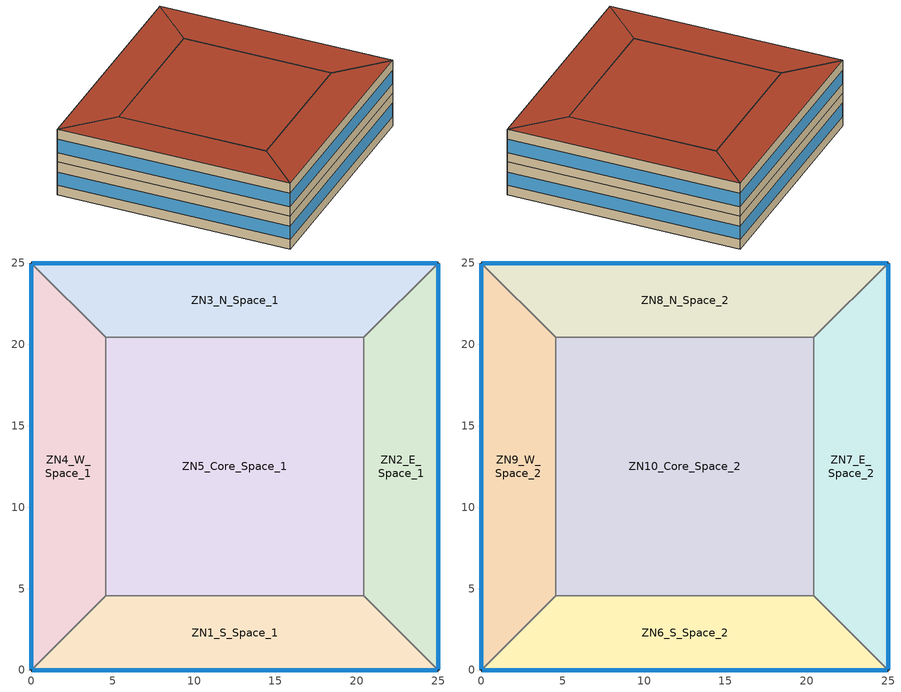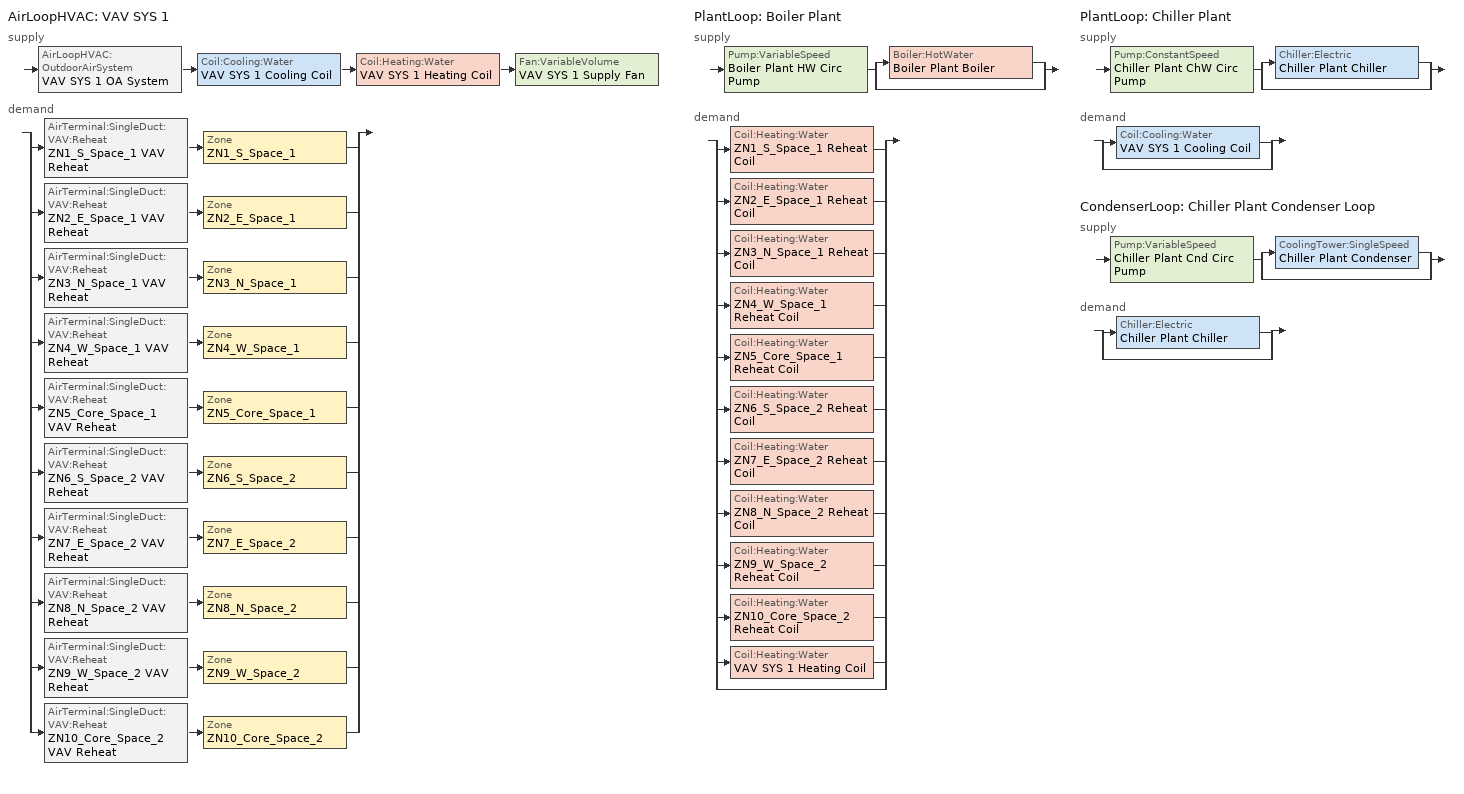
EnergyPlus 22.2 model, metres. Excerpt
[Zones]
ZN1_S_Space_1
 floor ground (ASHRAE 90.1-2004_Sec 5.5-2_Ext-slab): 0,0 4.57,4.57 20.43,4.57 25,0 z0
 wall outside (ASHRAE 90.1-2004_Sec 5.5-2_Ext-wall): 0,0 25,0 z0:3.8
 wall to ZN2_E_Space_1 (ASHRAE 90.1-2004_Sec 5.5-2_Int-Wall): 25,0 20.43,4.57 z0:3.8
 wall to ZN5_Core_Space_1 (ASHRAE 90.1-2004_Sec 5.5-2_Int-Wall): 20.43,4.57 4.57,4.57 z0:3.8
 wall to ZN4_W_Space_1 (ASHRAE 90.1-2004_Sec 5.5-2_Int-Wall): 4.57,4.57 0,0 z0:3.8
 window (ASHRAE 90.1-2004_Sec 5.5-2_south_window): 0.05,0 24.95,0 z1.1:2.63
ZN2_E_Space_1
 floor ground (ASHRAE 90.1-2004_Sec 5.5-2_Ext-slab): 20.43,4.57 20.43,20.43 25,25 25,0 z0
 wall outside (ASHRAE 90.1-2004_Sec 5.5-2_Ext-wall): 25,0 25,25 z0:3.8
 wall to ZN3_N_Space_1 (ASHRAE 90.1-2004_Sec 5.5-2_Int-Wall): 25,25 20.43,20.43 z0:3.8
 wall to ZN5_Core_Space_1 (ASHRAE 90.1-2004_Sec 5.5-2_Int-Wall): 20.43,20.43 20.43,4.57 z0:3.8
 window (ASHRAE 90.1-2004_Sec 5.5-2_east_window): 25,0.05 25,24.95 z1.1:2.63
ZN3_N_Space_1
 floor ground (ASHRAE 90.1-2004_Sec 5.5-2_Ext-slab): 4.57,20.43 0,25 25,25 20.43,20.43 z0
 wall outside (ASHRAE 90.1-2004_Sec 5.5-2_Ext-wall): 25,25 0,25 z0:3.8
 wall to ZN5_Core_Space_1 (ASHRAE 90.1-2004_Sec 5.5-2_Int-Wall): 4.57,20.43 20.43,20.43 z0:3.8
 wall to ZN4_W_Space_1 (ASHRAE 90.1-2004_Sec 5.5-2_Int-Wall): 0,25 4.57,20.43 z0:3.8
 window (ASHRAE 90.1-2004_Sec 5.5-2_north_window): 24.95,25 0.05,25 z1.1:2.63
ZN4_W_Space_1
 floor ground (ASHRAE 90.1-2004_Sec 5.5-2_Ext-slab): 0,0 0,25 4.57,20.43 4.57,4.57 z0
 wall outside (ASHRAE 90.1-2004_Sec 5.5-2_Ext-wall): 0,25 0,0 z0:3.8
 wall to ZN5_Core_Space_1 (ASHRAE 90.1-2004_Sec 5.5-2_Int-Wall): 4.57,4.57 4.57,20.43 z0:3.8
 window (ASHRAE 90.1-2004_Sec 5.5-2_west_window): 0,24.95 0,0.05 z1.1:2.63
ZN5_Core_Space_1
 floor ground (ASHRAE 90.1-2004_Sec 5.5-2_Ext-slab): 4.57,4.57 4.57,20.43 20.43,20.43 20.43,4.57 z0
ZN6_S_Space_2
 floor to ZN1_S_Space_1 (Int-floor-topside): 0,0 4.57,4.57 20.43,4.57 25,0 z3.8
 wall outside (ASHRAE 90.1-2004_Sec 5.5-2_Ext-wall): 0,0 25,0 z3.8:7.6
 wall to ZN7_E_Space_2 (ASHRAE 90.1-2004_Sec 5.5-2_Int-Wall): 25,0 20.43,4.57 z3.8:7.6
 wall to ZN10_Core_Space_2 (ASHRAE 90.1-2004_Sec 5.5-2_Int-Wall): 20.43,4.57 4.57,4.57 z3.8:7.6
 wall to ZN9_W_Space_2 (ASHRAE 90.1-2004_Sec 5.5-2_Int-Wall): 4.57,4.57 0,0 z3.8:7.6
 window (ASHRAE 90.1-2004_Sec 5.5-2_south_window): 0.05,0 24.95,0 z4.9:6.43
 roof outside (ASHRAE 90.1-2004_Sec 5.5-2_Roof): 4.57,4.57 0,0 25,0 20.43,4.57 z7.6
ZN7_E_Space_2
 floor to ZN2_E_Space_1 (Int-floor-topside): 20.43,4.57 20.43,20.43 25,25 25,0 z3.8
 wall outside (ASHRAE 90.1-2004_Sec 5.5-2_Ext-wall): 25,0 25,25 z3.8:7.6
 wall to ZN8_N_Space_2 (ASHRAE 90.1-2004_Sec 5.5-2_Int-Wall): 25,25 20.43,20.43 z3.8:7.6
 wall to ZN10_Core_Space_2 (ASHRAE 90.1-2004_Sec 5.5-2_Int-Wall): 20.43,20.43 20.43,4.57 z3.8:7.6
 window (ASHRAE 90.1-2004_Sec 5.5-2_east_window): 25,0.05 25,24.95 z4.9:6.43
 roof outside (ASHRAE 90.1-2004_Sec 5.5-2_Roof): 20.43,20.43 20.43,4.57 25,0 25,25 z7.6
ZN8_N_Space_2
 floor to ZN3_N_Space_1 (Int-floor-topside): 4.57,20.43 0,25 25,25 20.43,20.43 z3.8
 wall outside (ASHRAE 90.1-2004_Sec 5.5-2_Ext-wall): 25,25 0,25 z3.8:7.6
 wall to ZN10_Core_Space_2 (ASHRAE 90.1-2004_Sec 5.5-2_Int-Wall): 4.57,20.43 20.43,20.43 z3.8:7.6
 wall to ZN9_W_Space_2 (ASHRAE 90.1-2004_Sec 5.5-2_Int-Wall): 0,25 4.57,20.43 z3.8:7.6
 window (ASHRAE 90.1-2004_Sec 5.5-2_north_window): 24.95,25 0.05,25 z4.9:6.43
 roof outside (ASHRAE 90.1-2004_Sec 5.5-2_Roof): 0,25 4.57,20.43 20.43,20.43 25,25 z7.6
ZN9_W_Space_2
 floor to ZN4_W_Space_1 (Int-floor-topside): 0,0 0,25 4.57,20.43 4.57,4.57 z3.8
 wall outside (ASHRAE 90.1-2004_Sec 5.5-2_Ext-wall): 0,25 0,0 z3.8:7.6
 wall to ZN10_Core_Space_2 (ASHRAE 90.1-2004_Sec 5.5-2_Int-Wall): 4.57,4.57 4.57,20.43 z3.8:7.6
 window (ASHRAE 90.1-2004_Sec 5.5-2_west_window): 0,24.95 0,0.05 z4.9:6.43
 roof outside (ASHRAE 90.1-2004_Sec 5.5-2_Roof): 0,25 0,0 4.57,4.57 4.57,20.43 z7.6
ZN10_Core_Space_2
 floor to ZN5_Core_Space_1 (Int-floor-topside): 4.57,4.57 4.57,20.43 20.43,20.43 20.43,4.57 z3.8
 roof outside (ASHRAE 90.1-2004_Sec 5.5-2_Roof): 4.57,20.43 4.57,4.57 20.43,4.57 20.43,20.43 z7.6
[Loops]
AirLoopHVAC 'VAV SYS 1'
 supply: AirLoopHVAC:OutdoorAirSystem 'VAV SYS 1 OA System' > Coil:Cooling:Water 'VAV SYS 1 Cooling Coil' > Coil:Heating:Water 'VAV SYS 1 Heating Coil' > Fan:VariableVolume 'VAV SYS 1 Supply Fan'
 demand: split
  | AirTerminal:SingleDuct:VAV:Reheat 'ZN1_S_Space_1 VAV Reheat' > Zone 'ZN1_S_Space_1'
  | AirTerminal:SingleDuct:VAV:Reheat 'ZN2_E_Space_1 VAV Reheat' > Zone 'ZN2_E_Space_1'
  | AirTerminal:SingleDuct:VAV:Reheat 'ZN3_N_Space_1 VAV Reheat' > Zone 'ZN3_N_Space_1'
  | AirTerminal:SingleDuct:VAV:Reheat 'ZN4_W_Space_1 VAV Reheat' > Zone 'ZN4_W_Space_1'
  | AirTerminal:SingleDuct:VAV:Reheat 'ZN5_Core_Space_1 VAV Reheat' > Zone 'ZN5_Core_Space_1'
  | AirTerminal:SingleDuct:VAV:Reheat 'ZN6_S_Space_2 VAV Reheat' > Zone 'ZN6_S_Space_2'
  | AirTerminal:SingleDuct:VAV:Reheat 'ZN7_E_Space_2 VAV Reheat' > Zone 'ZN7_E_Space_2'
  | AirTerminal:SingleDuct:VAV:Reheat 'ZN8_N_Space_2 VAV Reheat' > Zone 'ZN8_N_Space_2'
  | AirTerminal:SingleDuct:VAV:Reheat 'ZN9_W_Space_2 VAV Reheat' > Zone 'ZN9_W_Space_2'
  | AirTerminal:SingleDuct:VAV:Reheat 'ZN10_Core_Space_2 VAV Reheat' > Zone 'ZN10_Core_Space_2'
PlantLoop 'Boiler Plant'
 supply: Pump:VariableSpeed 'Boiler Plant HW Circ Pump' > split
  | Boiler:HotWater 'Boiler Plant Boiler'
  | bypass
 demand: split
  | Coil:Heating:Water 'ZN1_S_Space_1 Reheat Coil'
  | Coil:Heating:Water 'ZN2_E_Space_1 Reheat Coil'
  | Coil:Heating:Water 'ZN3_N_Space_1 Reheat Coil'
  | Coil:Heating:Water 'ZN4_W_Space_1 Reheat Coil'
  | Coil:Heating:Water 'ZN5_Core_Space_1 Reheat Coil'
  | Coil:Heating:Water 'ZN6_S_Space_2 Reheat Coil'
  | Coil:Heating:Water 'ZN7_E_Space_2 Reheat Coil'
  | Coil:Heating:Water 'ZN8_N_Space_2 Reheat Coil'
  | Coil:Heating:Water 'ZN9_W_Space_2 Reheat Coil'
  | Coil:Heating:Water 'ZN10_Core_Space_2 Reheat Coil'
  | Coil:Heating:Water 'VAV SYS 1 Heating Coil'
  | bypass
PlantLoop 'Chiller Plant'
 supply: Pump:ConstantSpeed 'Chiller Plant ChW Circ Pump' > split
  | Chiller:Electric 'Chiller Plant Chiller'
  | bypass
 demand: split
  | Coil:Cooling:Water 'VAV SYS 1 Cooling Coil'
  | bypass
CondenserLoop 'Chiller Plant Condenser Loop'
 supply: Pump:VariableSpeed 'Chiller Plant Cnd Circ Pump' > split
  | CoolingTower:SingleSpeed 'Chiller Plant Condenser'
  | bypass
 demand: split
  | Chiller:Electric 'Chiller Plant Chiller'
  | bypass
[Building]
AutoBuilt Model: Loads convergence tolerance value=0.04; Maximum number of warmup days=25; Minimum number of warmup days=6; North axis=0; Solar distribution=FullInteriorAndExterior; Temperature convergence tolerance value=0.2; Terrain=City
[Site:GroundTemperature:BuildingSurface]
19, 20.01, 20.07, 20.12, 20.17, 20.23, 20.28, 20.31, 20.3, 20.3, 20.29, 20.27
[Site:Location]
Orlando_FL_USA Design_Conditions: Elevation=32; Latitude=28.55; Longitude=-81.33; Time zone=-5
[Site:Precipitation]
Average total annual precipitation=1; Design level for total annual precipitation=1; Precipitation model type=ScheduleAndDesignLevel; Precipitation rates schedule=precipitationMiami
[SizingPeriod:DesignDay] Barometric pressure=100941; Day of month=21; Daylight saving time indicator=No; Humidity condition type=WetBulb; Rain indicator=No; Snow indicator=No; Solar model indicator=ASHRAEClearSky
Name | Daily dry bulb temperature range | Day type | Maximum dry bulb temperature | Month | Sky clearness | Wetbulb or dewpoint at maximum dry bulb | Wind direction | Wind speed
Orlando Ann Clg .4% Condns WB=>MDB | 9 | SummerDesignDay | 30.7 | 7 | 1 | 26.8 | 270 | 3.9
Orlando Ann Htg 99.6% Condns DB | 0 | WinterDesignDay | 4 | 1 | 0 | 4 | 330 | 3.7
[Construction]
ASHRAE 90.1-2004_Sec 5.5-2_Ext-slab: ASHRAE 90.1-2004_Sec 5.5-2_MAT-CC05 8 HW CONCRETE, ASHRAE 90.1-2004_Sec 5.5-2_CP02 CARPET PAD
ASHRAE 90.1-2004_Sec 5.5-2_Ext-wall: ASHRAE 90.1-2004_Sec 5.5-2_MAT-SHEATH, ASHRAE 90.1-2004_Sec 5.5-2_Wall Insulation_1, ASHRAE 90.1-2004_Sec 5.5-2_GP01 1/2 GYPSUM
ASHRAE 90.1-2004_Sec 5.5-2_Int-Wall: ASHRAE 90.1-2004_Sec 5.5-2_GP01 1/2 GYPSUM, ASHRAE 90.1-2004_Sec 5.5-2_GP01 1/2 GYPSUM
ASHRAE 90.1-2004_Sec 5.5-2_Roof: BaseEco, ASHRAE 90.1-2004_Sec 5.5-2_Roof Insulation_1, ASHRAE 90.1-2004_Sec 5.5-2_MAT-METAL
ASHRAE 90.1-2004_Sec 5.5-2_east_window; ASHRAE 90.1-2004_Sec 5.5-2_south_window; ASHRAE 90.1-2004_Sec 5.5-2_west_window: ASHRAE 90.1-2004_Sec 5.5-2_Theoretical Glass 6
ASHRAE 90.1-2004_Sec 5.5-2_north_window: ASHRAE 90.1-2004_Sec 5.5-2_Theoretical Glass 7
INT-FLOOR-TOPSIDE: MAT-CC05 4  MW CONCRETE, CP02 CARPET PAD
INT-FLOOR-UNDERSIDE: CP02 CARPET PAD, MAT-CC05 4  MW CONCRETE
InteriorFurnishings: Wood 6inch
[Material] Solar absorptance=0.7; Thermal absorptance=0.9
Name | Conductivity | Density | Roughness | Specific heat | Thickness | Visible absorptance
ASHRAE 90.1-2004_Sec 5.5-2_GP01 1/2 GYPSUM | 0.16 | 800 | Smooth | 1090 | 0.0127 | 0.5
ASHRAE 90.1-2004_Sec 5.5-2_MAT-CC05 8 HW CONCRETE | 1.311 | 2240 | Rough | 836.8 | 0.2032 | 0.7
ASHRAE 90.1-2004_Sec 5.5-2_MAT-METAL | 45.006 | 7680 | MediumSmooth | 418.4 | 0.0015 | 0.3
ASHRAE 90.1-2004_Sec 5.5-2_Roof Insulation_1 | 0.049 | 265 | MediumRough | 836.8 | 0.125 | 0.7
ASHRAE 90.1-2004_Sec 5.5-2_Wall Insulation_1 | 0.045 | 265 | MediumRough | 836.8 | 0.0376 | 0.7
MAT-CC05 4  MW CONCRETE | 0.858 | 1968 | Rough | 836.8 | 0.1 | 0.2
Wood 6inch | 0.12 | 540 | MediumSmooth | 1210 | 0.15 | 0.7
[Material:NoMass] Solar absorptance=0.7; Thermal absorptance=0.9
Name | Roughness | Thermal resistance | Visible absorptance
ASHRAE 90.1-2004_Sec 5.5-2_CP02 CARPET PAD | VeryRough | 0.2165 | 0.8
ASHRAE 90.1-2004_Sec 5.5-2_MAT-SHEATH | Rough | 0.3626 | 0.7
CP02 CARPET PAD | VeryRough | 0.21648 | 0.8
[Material:RoofVegetation]
BaseEco: Conductivity of dry soil=0.4; Density of dry soil=641; Height of plants=0.5; Initial volumetric moisture content of the soil layer=0.2; Leaf area index=5; Leaf emissivity=0.95; Leaf reflectivity=0.2; Minimum stomatal resistance=180; Moisture diffusion calculation method=Simple; Residual volumetric moisture content of the soil layer=0.01; Roughness=MediumSmooth; Saturation volumetric moisture content of the soil layer=0.4; Soil layer=EcoRoofSoil; Solar absorptance=0.8; Specific heat of dry soil=1100; Thermal absorptance=0.95; Thickness=0.18; Visible absorptance=0.7
[WindowMaterial:Glazing] Back side infrared hemispherical emissivity=0.999; Front side infrared hemispherical emissivity=0.999; Infrared transmittance at normal incidence=0; Optical data type=SpectralAverage; Thickness=0.003
Name | Back side solar reflectance at normal incidence | Back side visible reflectance at normal incidence | Conductivity | Front side solar reflectance at normal incidence | Front side visible reflectance at normal incidence | Solar transmittance at normal incidence | Visible transmittance at normal incidence
ASHRAE 90.1-2004_Sec 5.5-2_Theoretical Glass 6 | 0.7113 | 0.7033 | 101.458 | 0.7113 | 0.7033 | 0.2387 | 0.2467
ASHRAE 90.1-2004_Sec 5.5-2_Theoretical Glass 7 | 0.3555 | 0.2816 | 101.948 | 0.3555 | 0.2816 | 0.5945 | 0.6684
[AirLoopHVAC]
VAV SYS 1: Design supply air flow rate=Autosize
[AirTerminal:SingleDuct:VAV:Reheat] Availability schedule=ReheatCoilAvailSched; Constant minimum air flow fraction=0.3; Convergence tolerance=0.001; Damper heating action=ReverseWithLimits; Maximum air flow rate=Autosize; Maximum flow fraction during reheat=Autosize; Maximum flow per zone floor area during reheat=Autosize; Maximum hot water or steam flow rate=Autosize; Minimum hot water or steam flow rate=0; Zone minimum air flow input method=Constant
Name | Reheat coil
ZN1_S_Space_1 VAV Reheat | ZN1_S_Space_1 Reheat Coil
ZN2_E_Space_1 VAV Reheat | ZN2_E_Space_1 Reheat Coil
ZN3_N_Space_1 VAV Reheat | ZN3_N_Space_1 Reheat Coil
ZN4_W_Space_1 VAV Reheat | ZN4_W_Space_1 Reheat Coil
ZN5_Core_Space_1 VAV Reheat | ZN5_Core_Space_1 Reheat Coil
ZN6_S_Space_2 VAV Reheat | ZN6_S_Space_2 Reheat Coil
ZN7_E_Space_2 VAV Reheat | ZN7_E_Space_2 Reheat Coil
ZN8_N_Space_2 VAV Reheat | ZN8_N_Space_2 Reheat Coil
ZN9_W_Space_2 VAV Reheat | ZN9_W_Space_2 Reheat Coil
ZN10_Core_Space_2 VAV Reheat | ZN10_Core_Space_2 Reheat Coil
[AvailabilityManager:Scheduled]
VAV SYS 1 Availability 1: Schedule=FAN_SCH
[Boiler:HotWater]
Boiler Plant Boiler: Boiler flow mode=LeavingSetpointModulated; Design water flow rate=Autosize; Efficiency curve temperature evaluation variable=LeavingBoiler; Fuel type=NaturalGas; Maximum part load ratio=1.2; Minimum part load ratio=0; Nominal capacity=Autosize; Nominal thermal efficiency=0.8; Normalized boiler efficiency curve=BoilerEfficiency; Optimum part load ratio=1; Water outlet upper temperature limit=100
[Chiller:Electric]
Chiller Plant Chiller: Chilled water outlet temperature lower limit=5; Chiller flow mode=ConstantFlow; Condenser type=WaterCooled; Design chilled water flow rate=Autosize; Design chilled water outlet temperature=6.67; Design condenser fluid flow rate=Autosize; Design condenser inlet temperature=35; Maximum part load ratio=1; Minimum part load ratio=0; Nominal capacity=Autosize; Nominal cop=3; Optimum part load ratio=0.65; Temperature rise coefficient=2.778; Coefficient 1 of capacity ratio curve=0.9949; Coefficient 1 of full load ratio curve=0.03303; Coefficient 1 of power ratio curve=2.333; Coefficient 2 of capacity ratio curve=-0.045954; Coefficient 2 of full load ratio curve=0.6852; Coefficient 2 of power ratio curve=-1.975; Coefficient 3 of capacity ratio curve=-0.0013543; Coefficient 3 of full load ratio curve=0.2818; Coefficient 3 of power ratio curve=0.6121
[Coil:Cooling:Water]
VAV SYS 1 Cooling Coil: Availability schedule=CoolingCoilAvailSched; Design air flow rate=Autosize; Design inlet air humidity ratio=Autosize; Design inlet air temperature=Autosize; Design inlet water temperature=Autosize; Design outlet air humidity ratio=Autosize; Design outlet air temperature=Autosize; Design water flow rate=Autosize; Heat exchanger configuration=CrossFlow; Type of analysis=SimpleAnalysis
[Coil:Heating:Water] Availability schedule=ReheatCoilAvailSched; Maximum water flow rate=Autosize; Performance input method=UFactorTimesAreaAndDesignWaterFlowRate; Rated capacity=Autosize; Rated inlet air temperature=16.6; Rated inlet water temperature=82.2; Rated outlet air temperature=32.2; Rated outlet water temperature=71.1; U factor times area value=Autosize
VAV SYS 1 Heating Coil; ZN1_S_Space_1 Reheat Coil; ZN2_E_Space_1 Reheat Coil; ZN3_N_Space_1 Reheat Coil; ZN4_W_Space_1 Reheat Coil; ZN5_Core_Space_1 Reheat Coil; ZN6_S_Space_2 Reheat Coil; ZN7_E_Space_2 Reheat Coil; ZN8_N_Space_2 Reheat Coil; ZN9_W_Space_2 Reheat Coil; ZN10_Core_Space_2 Reheat Coil
[ComponentCost:Adjustments]
ComponentCost:Adjustments 1: Commissioning fee=0.005; Contingency=0; Contractor fee=0.07; Design and engineering fees=0.06; Miscellaneous cost per conditioned area=0; Permits bonding and insurance=0.04; Regional adjustment factor=1
[ComponentCost:LineItem]
Name | Cost per area | Item | Line item type | Cost per unit of output capacity
East Window: ASHRAE 90.1-2004_Sec 5.5-2_east_window | 150 | ASHRAE 90.1-2004_Sec 5.5-2_east_window | Construction
Ext Slab: ASHRAE 90.1-2004_Sec 5.5-2_Ext-slab | 55 | ASHRAE 90.1-2004_Sec 5.5-2_Ext-slab | Construction
Ext Wall: ASHRAE 90.1-2004_Sec 5.5-2_Ext-wall | 26 | ASHRAE 90.1-2004_Sec 5.5-2_Ext-wall | Construction
Int Wall: ASHRAE 90.1-2004_Sec 5.5-2_Int-Wall | 21 | ASHRAE 90.1-2004_Sec 5.5-2_Int-Wall | Construction
Interior Floor | 15 | INT-FLOOR-UNDERSIDE | Construction
Interior Furnishings | 1 | InteriorFurnishings | Construction
North Window: ASHRAE 90.1-2004_Sec 5.5-2_north_window | 130 | ASHRAE 90.1-2004_Sec 5.5-2_north_window | Construction
Roof: ASHRAE 90.1-2004_Sec 5.5-2_Roof | 30 | ASHRAE 90.1-2004_Sec 5.5-2_Roof | Construction
South Window: ASHRAE 90.1-2004_Sec 5.5-2_south_window | 150 | ASHRAE 90.1-2004_Sec 5.5-2_south_window | Construction
West Window: ASHRAE 90.1-2004_Sec 5.5-2_west_window | 150 | ASHRAE 90.1-2004_Sec 5.5-2_west_window | Construction
central chiller |  | Chiller Plant Chiller | Chiller:Electric | 1
[CondenserEquipmentList]
Chiller Plant Condenser plant: Chiller Plant Condenser, CoolingTower:SingleSpeed
[CondenserEquipmentOperationSchemes]
Chiller Plant Condenser Loop Operation: Control scheme 1=Chiller Plant Condenser Only; Control scheme 1 schedule=PlantOnSched
[CondenserLoop]
Chiller Plant Condenser Loop: Condenser equipment operation scheme=Chiller Plant Condenser Loop Operation; Condenser loop volume=Autocalculate; Fluid type=Water; Load distribution scheme=SequentialLoad; Maximum loop flow rate=Autosize; Maximum loop temperature=80; Minimum loop flow rate=0; Minimum loop temperature=5
[Controller:OutdoorAir]
VAV SYS 1 OA Controller: Economizer control action type=ModulateFlow; Economizer control type=NoEconomizer; Economizer maximum limit dry bulb temperature=19; Economizer minimum limit dry bulb temperature=4; Lockout type=NoLockout; Maximum outdoor air flow rate=Autosize; Minimum limit type=FixedMinimum; Minimum outdoor air flow rate=Autosize; Minimum outdoor air schedule=MinOA_Sched
[Controller:WaterCoil] Actuator variable=Flow; Control variable=Temperature; Maximum actuated flow=Autosize; Minimum actuated flow=0
Name | Action | Controller convergence tolerance
VAV SYS 1 Cooling Coil Controller | Reverse
VAV SYS 1 Heating Coil Controller | Normal | 0.0001
[CoolingTower:SingleSpeed]
Chiller Plant Condenser: Design air flow rate=Autosize; Design fan power=Autosize; Design u factor times area value=Autosize; Design water flow rate=Autosize; Free convection regime air flow rate=Autocalculate; Free convection regime u factor times area value=Autocalculate
[Daylighting:Controls] Fraction of lights controlled by reference point 1=1; Illuminance setpoint at reference point 1=400; Daylighting method=SplitFlux; Glare calculation azimuth angle of view direction clockwise from zone y axis=180; Lighting control type=Stepped; Maximum allowable discomfort glare index=20; Minimum input power fraction for continuous or continuousoff dimming control=0.3; Minimum light output fraction for continuous or continuousoff dimming control=0.2; Number of stepped control steps=3; Probability lighting will be reset when needed in manual stepped control=1
Name | Daylighting reference point name 1 | Glare calculation daylighting reference point | Zone or space
ZN1_S_Space_1_DaylCtrl | ZN1_S_Space_1_DaylRefPt1 | ZN1_S_Space_1_DaylRefPt1 | ZN1_S_Space_1
ZN2_E_Space_1_DaylCtrl | ZN2_E_Space_1_DaylRefPt1 | ZN2_E_Space_1_DaylRefPt1 | ZN2_E_Space_1
ZN3_N_Space_1_DaylCtrl | ZN3_N_Space_1_DaylRefPt1 | ZN3_N_Space_1_DaylRefPt1 | ZN3_N_Space_1
ZN4_W_Space_1_DaylCtrl | ZN4_W_Space_1_DaylRefPt1 | ZN4_W_Space_1_DaylRefPt1 | ZN4_W_Space_1
ZN6_S_Space_2_DaylCtrl | ZN6_S_Space_2_DaylRefPt1 | ZN6_S_Space_2_DaylRefPt1 | ZN6_S_Space_2
ZN7_E_Space_2_DaylCtrl | ZN7_E_Space_2_DaylRefPt1 | ZN7_E_Space_2_DaylRefPt1 | ZN7_E_Space_2
ZN8_N_Space_2_DaylCtrl | ZN8_N_Space_2_DaylRefPt1 | ZN8_N_Space_2_DaylRefPt1 | ZN8_N_Space_2
ZN9_W_Space_2_DaylCtrl | ZN9_W_Space_2_DaylRefPt1 | ZN9_W_Space_2_DaylRefPt1 | ZN9_W_Space_2
[DesignSpecification:OutdoorAir] Outdoor air flow per person=0.01; Outdoor air flow per zone=0; Outdoor air flow per zone floor area=0; Outdoor air method=Flow/Person
SZ DSOA ZN1_S_Space_1; SZ DSOA ZN2_E_Space_1; SZ DSOA ZN3_N_Space_1; SZ DSOA ZN4_W_Space_1; SZ DSOA ZN5_Core_Space_1; SZ DSOA ZN6_S_Space_2; SZ DSOA ZN7_E_Space_2; SZ DSOA ZN8_N_Space_2; SZ DSOA ZN9_W_Space_2; SZ DSOA ZN10_Core_Space_2
[ElectricEquipment] Design level calculation method=EquipmentLevel; Fraction latent=0; Fraction lost=0; Fraction radiant=0.5; Schedule=BLDG_EQUIP_SCH
Name | Design level | Zone or zonelist or space or spacelist
ZN1_S_Space_1_Equip | 753.456 | ZN1_S_Space_1
ZN2_E_Space_1_Equip | 753.456 | ZN2_E_Space_1
ZN3_N_Space_1_Equip | 753.456 | ZN3_N_Space_1
ZN4_W_Space_1_Equip | 753.456 | ZN4_W_Space_1
ZN5_Core_Space_1_Equip | 2029.925 | ZN5_Core_Space_1
ZN6_S_Space_2_Equip | 753.456 | ZN6_S_Space_2
ZN7_E_Space_2_Equip | 753.456 | ZN7_E_Space_2
ZN8_N_Space_2_Equip | 753.456 | ZN8_N_Space_2
ZN9_W_Space_2_Equip | 753.456 | ZN9_W_Space_2
ZN10_Core_Space_2_Equip | 2029.925 | ZN10_Core_Space_2
[EnergyManagementSystem:Actuator]
Name | Actuated component control type | Actuated component type | Actuated component unique
Actuator_Loop | On/Off Supervisory | Plant Loop Overall | Chiller Plant Condenser Loop
PumpFlowOverride | Pump Mass Flow Rate | Pump | Chiller Plant Cnd Circ Pump
[EnergyManagementSystem:GlobalVariable]
EnergyManagementSystem:GlobalVariable 1: PumpFlowOverrideReport
[EnergyManagementSystem:OutputVariable]
EMS Condenser Flow Override On: Ems variable=PumpFlowOverrideReport; Type of data in variable=Averaged; Units=On/Off; Update frequency=SystemTimestep
[EnergyManagementSystem:Program]
TowerControl: IF (OutdoorTemp < 6.0); SET Actuator_Loop = 0.0; SET PumpFlowOverride = 0.0; SET PumpFlowOverrideReport = 1.0; ELSE; SET Actuator_Loop = Null; SET PumpFlowOverride = Null; SET PumpFlowOverrideReport = 0.0; ENDIF
[EnergyManagementSystem:ProgramCallingManager]
Condenser OnOff Management: InsideHVACSystemIterationLoop; TowerControl
[EnergyManagementSystem:Sensor]
OutdoorTemp: Output variable or output meter index key=Environment; Output variable or output meter=Site Outdoor Air Drybulb Temperature
[Exterior:Lights]
Exterior Facade Lighting: Control option=AstronomicalClock; Design level=0; Schedule=ALWAYS_ON
[Fan:VariableVolume]
VAV SYS 1 Supply Fan: Availability schedule=FAN_SCH; Fan power coefficient 1=0.350712; Fan power coefficient 2=0.308505; Fan power coefficient 3=-0.541374; Fan power coefficient 4=0.871988; Fan power coefficient 5=0; Fan power minimum flow fraction=0.25; Fan power minimum flow rate input method=Fraction; Fan total efficiency=0.7; Maximum flow rate=Autosize; Motor efficiency=0.9; Motor in airstream fraction=1; Pressure rise=500
[InternalMass] Construction=InteriorFurnishings
Name | Zone or zonelist | Surface area
ZN1_S_Space_1 | ZN1_S_Space_1 | 186.73
ZN2_E_Space_1 | ZN2_E_Space_1 | 186.73
ZN3_N_Space_1 | ZN3_N_Space_1 | 186.73
ZN4_W_Space_1 | ZN4_W_Space_1 | 186.73
ZN5_Core_Space_1 | ZN5_Core_Space_1 | 503.079
ZN6_S_Space_2 | ZN6_S_Space_2 | 186.73
ZN7_E_Space_2 | ZN7_E_Space_2 | 186.73
ZN8_N_Space_2 | ZN8_N_Space_2 | 186.73
ZN9_W_Space_2 | ZN9_W_Space_2 | 186.73
ZN10_Core_Space_2 | ZN10_Core_Space_2 | 503.079
[Lights] Design level calculation method=LightingLevel; End use subcategory=GeneralLights; Fraction radiant=0.2; Fraction replaceable=1; Fraction visible=0.2; Return air fraction=0.4; Schedule=BLDG_LIGHT_SCH
Name | Lighting level | Zone or zonelist or space or spacelist
ZN1_S_Space_1_Lights | 1008.343 | ZN1_S_Space_1
ZN2_E_Space_1_Lights | 1008.343 | ZN2_E_Space_1
ZN3_N_Space_1_Lights | 1008.343 | ZN3_N_Space_1
ZN4_W_Space_1_Lights | 1008.343 | ZN4_W_Space_1
ZN5_Core_Space_1_Lights | 2716.628 | ZN5_Core_Space_1
ZN6_S_Space_2_Lights | 1008.343 | ZN6_S_Space_2
ZN7_E_Space_2_Lights | 1008.343 | ZN7_E_Space_2
ZN8_N_Space_2_Lights | 1008.343 | ZN8_N_Space_2
ZN9_W_Space_2_Lights | 1008.343 | ZN9_W_Space_2
ZN10_Core_Space_2_Lights | 2716.628 | ZN10_Core_Space_2
[People] Activity level schedule=ACTIVITY_SCH; Air velocity schedule=AIR_VELO_SCH; Carbon dioxide generation rate=3.82e-08; Clothing insulation calculation method=ClothingInsulationSchedule; Clothing insulation schedule=CLOTHING_SCH; Fraction radiant=0.3; Mean radiant temperature calculation type=ZoneAveraged; Number of people calculation method=People; Number of people schedule=BLDG_OCC_SCH; Thermal comfort model 1 type=Fanger; Work efficiency schedule=WORK_EFF_SCH
Name | Number of people | Zone or zonelist or space or spacelist
ZN1_S_Space_1 | 3.651 | ZN1_S_Space_1
ZN2_E_Space_1 | 3.651 | ZN2_E_Space_1
ZN3_N_Space_1 | 3.651 | ZN3_N_Space_1
ZN4_W_Space_1 | 3.651 | ZN4_W_Space_1
ZN5_Core_Space_1 | 9.835 | ZN5_Core_Space_1
ZN6_S_Space_2 | 3.651 | ZN6_S_Space_2
ZN7_E_Space_2 | 3.651 | ZN7_E_Space_2
ZN8_N_Space_2 | 3.651 | ZN8_N_Space_2
ZN9_W_Space_2 | 3.651 | ZN9_W_Space_2
ZN10_Core_Space_2 | 9.835 | ZN10_Core_Space_2
[PlantEquipmentList]
Boiler Plant heating plant: Boiler Plant Boiler, Boiler:HotWater
Chiller Plant ChW Plant: Chiller Plant Chiller, Chiller:Electric
[PlantEquipmentOperation:CoolingLoad] Load range 1 lower limit=0
Name | Load range 1 upper limit | Range 1 equipment list
Chiller Plant ChW Supply | 1e+15 | Chiller Plant ChW Plant
Chiller Plant Condenser Only | 1e+12 | Chiller Plant Condenser plant
[PlantEquipmentOperation:HeatingLoad]
Boiler Plant Heat Supply: Load range 1 lower limit=0; Load range 1 upper limit=1e+15; Range 1 equipment list=Boiler Plant heating plant
[PlantEquipmentOperationSchemes] Control scheme 1 schedule=PlantOnSched
Name | Control scheme 1
Boiler Plant Operation | Boiler Plant Heat Supply
Chiller Plant Operation | Chiller Plant ChW Supply
[PlantLoop] Fluid type=Water; Load distribution scheme=Optimal; Maximum loop flow rate=Autosize; Minimum loop flow rate=0; Plant loop volume=Autocalculate
Name | Maximum loop temperature | Minimum loop temperature | Plant equipment operation scheme
Boiler Plant | 100 | 10 | Boiler Plant Operation
Chiller Plant | 98 | 1 | Chiller Plant Operation
[Pump:ConstantSpeed]
Chiller Plant ChW Circ Pump: Design flow rate=Autosize; Design power consumption=Autosize; Design pump head=179352; Fraction of motor inefficiencies to fluid stream=0; Motor efficiency=0.9; Pump control type=Intermittent
[Pump:VariableSpeed] Design maximum flow rate=Autosize; Design minimum flow rate=0; Design power consumption=Autosize; Design pump head=179352; Fraction of motor inefficiencies to fluid stream=0; Motor efficiency=0.9; Pump control type=Intermittent; Coefficient 1 of the part load performance curve=0; Coefficient 2 of the part load performance curve=1; Coefficient 3 of the part load performance curve=0; Coefficient 4 of the part load performance curve=0
Boiler Plant HW Circ Pump; Chiller Plant Cnd Circ Pump
[RoofIrrigation]
RoofIrrigation 1: Irrigation model type=SmartSchedule; Irrigation rate schedule=IRRIGATIONSCHD
[SetpointManager:FollowOutdoorAirTemperature]
MyCondenserControl: Control variable=Temperature; Maximum setpoint temperature=80; Minimum setpoint temperature=5; Offset temperature difference=0; Reference temperature type=OutdoorAirWetBulb; Setpoint node or nodelist=Chiller Plant Cnd Supply Outlet Node
[SetpointManager:MixedAir] Control variable=Temperature
Name | Setpoint node or nodelist
VAV SYS 1 Cooling Coil Air Temp Manager | VAV SYS 1 Cooling Coil Outlet
VAV SYS 1 Mixed Air Temp Manager | VAV SYS 1 Mixed Air Outlet
[SetpointManager:Scheduled] Control variable=Temperature
Name | Schedule | Setpoint node or nodelist
Boiler Plant Boiler Setpoint Manager | HW-Loop-Temp-Schedule | Boiler Plant Boiler Outlet Node
Boiler Plant HW Temp Manager | HW-Loop-Temp-Schedule | Boiler Plant HW Supply Outlet Node
Chiller Plant ChW Temp Manager | CW-Loop-Temp-Schedule | Chiller Plant ChW Supply Outlet Node
VAV SYS 1 Heating Coil Air Temp Manager | Heating-Supply-Air-Temp-Sch | VAV SYS 1 Heating Supply Air Temp Nodes
VAV SYS 1 Supply Air Temp Manager | Seasonal-Reset-Supply-Air-Temp-Sch | VAV SYS 1 Supply Air Temp Nodes
[Sizing:Plant]
Name | Design loop exit temperature | Loop design temperature difference | Loop type
Chiller Plant | 7.22 | 6.67 | Cooling
Chiller Plant Condenser Loop | 29.4 | 5.6 | Condenser
Boiler Plant | 82 | 11 | Heating
[Sizing:System]
VAV SYS 1: 100 outdoor air in cooling=No; 100 outdoor air in heating=No; Central cooling capacity control method=VAV; Central cooling design supply air humidity ratio=0.008; Central cooling design supply air temperature=12.8; Central heating design supply air humidity ratio=0.008; Central heating design supply air temperature=16.7; Central heating maximum system air flow ratio=0.3; Cooling design capacity=Autosize; Cooling design capacity method=CoolingDesignCapacity; Cooling supply air flow rate=0; Cooling supply air flow rate method=DesignDay; Design outdoor air flow rate=Autosize; Heating design capacity=Autosize; Heating design capacity method=HeatingDesignCapacity; Heating supply air flow rate=0; Heating supply air flow rate method=DesignDay; Precool design humidity ratio=0.008; Precool design temperature=11; Preheat design humidity ratio=0.008; Preheat design temperature=7; Type of load to size on=Sensible; Type of zone sum to use=NonCoincident; Zone maximum outdoor air fraction=1
[Sizing:Zone] Account for dedicated outdoor air system=No; Cooling design air flow method=DesignDay; Cooling design air flow rate=0; Dedicated outdoor air high setpoint temperature for design=Autosize; Dedicated outdoor air low setpoint temperature for design=Autosize; Dedicated outdoor air system control strategy=NeutralSupplyAir; Heating design air flow method=DesignDay; Heating design air flow rate=0; Zone cooling design supply air humidity ratio=0.008; Zone cooling design supply air temperature=14; Zone cooling design supply air temperature input method=SupplyAirTemperature; Zone cooling sizing factor=0; Zone heating design supply air humidity ratio=0.008; Zone heating design supply air temperature=50; Zone heating design supply air temperature input method=SupplyAirTemperature; Zone heating sizing factor=0
Name | Design specification outdoor air object
ZN1_S_Space_1 | SZ DSOA ZN1_S_Space_1
ZN2_E_Space_1 | SZ DSOA ZN2_E_Space_1
ZN3_N_Space_1 | SZ DSOA ZN3_N_Space_1
ZN4_W_Space_1 | SZ DSOA ZN4_W_Space_1
ZN5_Core_Space_1 | SZ DSOA ZN5_Core_Space_1
ZN6_S_Space_2 | SZ DSOA ZN6_S_Space_2
ZN7_E_Space_2 | SZ DSOA ZN7_E_Space_2
ZN8_N_Space_2 | SZ DSOA ZN8_N_Space_2
ZN9_W_Space_2 | SZ DSOA ZN9_W_Space_2
ZN10_Core_Space_2 | SZ DSOA ZN10_Core_Space_2
[ThermostatSetpoint:DualSetpoint] Cooling setpoint temperature schedule=ClgSetP_Sch; Heating setpoint temperature schedule=HtgSetP_Sch
ZN1_S_Space_1 DualSPSched; ZN2_E_Space_1 DualSPSched; ZN3_N_Space_1 DualSPSched; ZN4_W_Space_1 DualSPSched; ZN5_Core_Space_1 DualSPSched; ZN6_S_Space_2 DualSPSched; ZN7_E_Space_2 DualSPSched; ZN8_N_Space_2 DualSPSched; ZN9_W_Space_2 DualSPSched; ZN10_Core_Space_2 DualSPSched
[UtilityCost:Charge:Block] Category variable=DemandCharges; Season=Annual; Source variable=totalDemand
Name | Block 1 cost per unit value or variable | Block size 1 value or variable | Tariff | Utility cost charge block | Block 2 cost per unit value or variable | Block size 2 value or variable
UtilityCost:Charge:Block 1 | 5.81 | remaining | FPL_GSLD-1_GeneralServiceLargeDemand | AnnualDemandBaseCharge
UtilityCost:Charge:Block 2 | 2.53 | remaining | FPL_GSLD-1_GeneralServiceLargeDemand | AnnualDemandCapacityCharge
UtilityCost:Charge:Block 3 | 0 | 10 | FPL_GSD-1_GeneralServiceDemand | AnnualDemandBaseCharge | 5.81 | remaining
UtilityCost:Charge:Block 4 | 0 | 10 | FPL_GSD-1_GeneralServiceDemand | AnnualDemandCapacityCharge | 2.51 | remaining
[UtilityCost:Charge:Simple] Season=Annual
Name | Category variable | Cost per unit value or variable | Source variable | Tariff | Utility cost charge simple
UtilityCost:Charge:Simple 1 | EnergyCharges | 0.0108 | totalEnergy | FPL_GSLD-1_GeneralServiceLargeDemand | Non-fuelEnergyCharge
UtilityCost:Charge:Simple 2 | EnergyCharges | 0.04 | totalEnergy | FPL_GSLD-1_GeneralServiceLargeDemand | fuelEnergyCharge
UtilityCost:Charge:Simple 3 | EnergyCharges | 0.0012 | totalEnergy | FPL_GSLD-1_GeneralServiceLargeDemand | ConservationEnergyCharge
UtilityCost:Charge:Simple 4 | EnergyCharges | 0.0002 | totalEnergy | FPL_GSLD-1_GeneralServiceLargeDemand | EnvironmentalEnergyCharge
UtilityCost:Charge:Simple 5 | Taxes | 0.08 | SubTotal | FPL_GSLD-1_GeneralServiceLargeDemand | TaxofEightPercent
UtilityCost:Charge:Simple 6 | EnergyCharges | 0.0137 | totalEnergy | FPL_GSD-1_GeneralServiceDemand | Non-fuelEnergyCharge
UtilityCost:Charge:Simple 7 | EnergyCharges | 0.0401 | totalEnergy | FPL_GSD-1_GeneralServiceDemand | fuelEnergyCharge
UtilityCost:Charge:Simple 8 | EnergyCharges | 0.0013 | totalEnergy | FPL_GSD-1_GeneralServiceDemand | ConservationEnergyCharge
UtilityCost:Charge:Simple 9 | EnergyCharges | 0.0002 | totalEnergy | FPL_GSD-1_GeneralServiceDemand | EnvironmentalEnergyCharge
UtilityCost:Charge:Simple 10 | Taxes | 0.08 | SubTotal | FPL_GSD-1_GeneralServiceDemand | TaxofEightPercent
UtilityCost:Charge:Simple 11 | EnergyCharges | 0.0386 | totalEnergy | FPL_GS-1_nonDemand | Non-fuelEnergyCharge
UtilityCost:Charge:Simple 12 | EnergyCharges | 0.0409 | totalEnergy | FPL_GS-1_nonDemand | fuelEnergyCharge
UtilityCost:Charge:Simple 13 | EnergyCharges | 0.0014 | totalEnergy | FPL_GS-1_nonDemand | Conservation
UtilityCost:Charge:Simple 14 | EnergyCharges | 0.0063 | totalEnergy | FPL_GS-1_nonDemand | Capacity
UtilityCost:Charge:Simple 15 | EnergyCharges | 0.0002 | totalEnergy | FPL_GS-1_nonDemand | Capacity
UtilityCost:Charge:Simple 16 | Taxes | 0.08 | SubTotal | FPL_GS-1_nonDemand | TaxofEightPercent
UtilityCost:Charge:Simple 17 | EnergyCharges | FL_MonthlyGasRates | totalEnergy | FL_EIAMonthlyRateGas | MonthlyRateGasCharge
UtilityCost:Charge:Simple 18 | Taxes | 0.08 | SubTotal | FL_EIAMonthlyRateGas | TaxofEightPercent
[UtilityCost:Qualify] Season=Annual; Threshold test=Count; Variable=TotalDemand
Name | Number of months | Qualify type | Tariff | Threshold value or variable | Utility cost qualify
UtilityCost:Qualify 1 | 1 | Maximum | FPL_GSLD-1_GeneralServiceLargeDemand | 2000 | MaxDemand2000kw
UtilityCost:Qualify 2 | 12 | Minimum | FPL_GSLD-1_GeneralServiceLargeDemand | 500 | MinDemand500kw
UtilityCost:Qualify 3 | 1 | Maximum | FPL_GSD-1_GeneralServiceDemand | 500 | MaxDemand500kw
UtilityCost:Qualify 4 | 12 | Minimum | FPL_GSD-1_GeneralServiceDemand | 20 | MinDemand20kw
UtilityCost:Qualify 5 | 1 | Maximum | FPL_GS-1_nonDemand | 20 | MaxDemand20kw
[UtilityCost:Tariff]
Name | Conversion factor choice | Group | Monthly charge or variable | Output meter
FL_EIAMonthlyRateGas | MCF | Comm Gas | 0 | NaturalGas:Facility
FPL_GS-1_nonDemand | kWh | Comm Elect | 8.37 | Electricity:Facility
FPL_GSD-1_GeneralServiceDemand | kWh | Comm Elect | 32.54 | Electricity:Facility
FPL_GSLD-1_GeneralServiceLargeDemand | kWh | Comm Elect | 38.12 | Electricity:Facility
[UtilityCost:Variable]
FL_MonthlyGasRates: January value=11.16; February value=11.29; March value=11.27; April value=11.16; May value=11.32; June value=11.63; July value=11.78; August value=11.31; September value=11.34; October value=11.12; November value=10.36; December value=10.74; Tariff=FL_EIAMonthlyRateGas; Variable type=Currency
[Zone] Ceiling height=3.8; Floor area=Autocalculate; Multiplier=1; Part of total floor area=Yes; Type=1
Name | Volume
ZN1_S_Space_1; ZN2_E_Space_1; ZN3_N_Space_1; ZN4_W_Space_1; ZN6_S_Space_2; ZN7_E_Space_2; ZN8_N_Space_2; ZN9_W_Space_2 | 354.787
ZN5_Core_Space_1; ZN10_Core_Space_2 | 955.85
[ZoneControl:Thermostat] Control type schedule=Dual Zone Control Type Sched
Name | Zone or zonelist | Control 1
ZN1_S_Space_1 Thermostat | ZN1_S_Space_1 | ZN1_S_Space_1 DualSPSched
ZN2_E_Space_1 Thermostat | ZN2_E_Space_1 | ZN2_E_Space_1 DualSPSched
ZN3_N_Space_1 Thermostat | ZN3_N_Space_1 | ZN3_N_Space_1 DualSPSched
ZN4_W_Space_1 Thermostat | ZN4_W_Space_1 | ZN4_W_Space_1 DualSPSched
ZN5_Core_Space_1 Thermostat | ZN5_Core_Space_1 | ZN5_Core_Space_1 DualSPSched
ZN6_S_Space_2 Thermostat | ZN6_S_Space_2 | ZN6_S_Space_2 DualSPSched
ZN7_E_Space_2 Thermostat | ZN7_E_Space_2 | ZN7_E_Space_2 DualSPSched
ZN8_N_Space_2 Thermostat | ZN8_N_Space_2 | ZN8_N_Space_2 DualSPSched
ZN9_W_Space_2 Thermostat | ZN9_W_Space_2 | ZN9_W_Space_2 DualSPSched
ZN10_Core_Space_2 Thermostat | ZN10_Core_Space_2 | ZN10_Core_Space_2 DualSPSched
[Zone equipment]
ZN1_S_Space_1: ZN1_S_Space_1 VAV Reheat
ZN2_E_Space_1: ZN2_E_Space_1 VAV Reheat
ZN3_N_Space_1: ZN3_N_Space_1 VAV Reheat
ZN4_W_Space_1: ZN4_W_Space_1 VAV Reheat
ZN5_Core_Space_1: ZN5_Core_Space_1 VAV Reheat
ZN6_S_Space_2: ZN6_S_Space_2 VAV Reheat
ZN7_E_Space_2: ZN7_E_Space_2 VAV Reheat
ZN8_N_Space_2: ZN8_N_Space_2 VAV Reheat
ZN9_W_Space_2: ZN9_W_Space_2 VAV Reheat
ZN10_Core_Space_2: ZN10_Core_Space_2 VAV Reheat
[ZoneInfiltration:DesignFlowRate] Constant term coefficient=1; Design flow rate calculation method=Flow/Zone; Schedule=INFIL_SCH; Temperature term coefficient=0; Velocity squared term coefficient=0; Velocity term coefficient=0
Name | Design flow rate | Zone or zonelist or space or spacelist
ZN1_S_Space_1_Infil_1 | 0.04928 | ZN1_S_Space_1
ZN2_E_Space_1_Infil_1 | 0.04928 | ZN2_E_Space_1
ZN3_N_Space_1_Infil_1 | 0.04928 | ZN3_N_Space_1
ZN4_W_Space_1_Infil_1 | 0.04928 | ZN4_W_Space_1
ZN5_Core_Space_1_Infil_1 | 0.13276 | ZN5_Core_Space_1
ZN6_S_Space_2_Infil_1 | 0.04928 | ZN6_S_Space_2
ZN7_E_Space_2_Infil_1 | 0.04928 | ZN7_E_Space_2
ZN8_N_Space_2_Infil_1 | 0.04928 | ZN8_N_Space_2
ZN9_W_Space_2_Infil_1 | 0.04928 | ZN9_W_Space_2
ZN10_Core_Space_2_Infil_1 | 0.13276 | ZN10_Core_Space_2
[Curve:Quadratic]
BoilerEfficiency: Maximum value of x=1; Minimum value of x=0; Coefficient1 constant=1; Coefficient2 x=0; Coefficient3 x 2=0
[Schedule:Compact]
ACTIVITY_SCH: Through: 12/31, For: AllDays, Until: 24:00, 120
AIR_VELO_SCH: Through: 12/31, For: AllDays, Until: 24:00, 0.2
ALWAYS_ON; CoolingCoilAvailSched; FAN_SCH; PlantOnSched; ReheatCoilAvailSched: Through: 12/31, For: AllDays, Until: 24:00, 1
BLDG_EQUIP_SCH: Through: 12/31, For: Weekdays SummerDesignDay, Until: 08:00, 0.4, Until: 12:00, 0.9, Until: 13:00, 0.8, Until: 17:00, 0.9, Until: 18:00, 0.5, Until: 24:00, 0.4, For: Saturday WinterDesignDay, Until: 06:00, 0.3, Until: 08:00, 0.4, Until: 12:00, 0.5, Until: 17:00, 0.35, Until: 24:00, 0.3, For: Sunday Holidays AllOtherDays, Until: 24:00, 0.3
BLDG_LIGHT_SCH: Through: 12/31, For: Weekdays SummerDesignDay, Until: 05:00, 0.05, Until: 07:00, 0.1, Until: 08:00, 0.3, Until: 17:00, 0.9, Until: 18:00, 0.5, Until: 20:00, 0.3, Until: 22:00, 0.2, Until: 23:00, 0.1, Until: 24:00, 0.05, For: Saturday WinterDesignDay, Until: 06:00, 0.05, Until: 08:00, 0.1, Until: 12:00, 0.3, Until: 17:00, 0.15, Until: 24:00, 0.05, For: Sunday Holidays AllOtherDays, Until: 24:00, 0.05
BLDG_OCC_SCH: Through: 12/31, For: Weekdays SummerDesignDay, Until: 06:00, 0, Until: 07:00, 0.1, Until: 08:00, 0.2, Until: 12:00, 0.95, Until: 13:00, 0.5, Until: 17:00, 0.95, Until: 18:00, 0.3, Until: 22:00, 0.1, Until: 24:00, 0.05, For: Saturday WinterDesignDay, Until: 06:00, 0, Until: 08:00, 0.1, Until: 12:00, 0.3, Until: 17:00, 0.1, Until: 19:00, 0.05, Until: 24:00, 0, For: Sunday Holidays AllOtherDays, Until: 06:00, 0, Until: 18:00, 0.05, Until: 24:00, 0
CLGSETP_SCH: Through: 12/31, For: Weekdays, Until: 06:00, 33, Until: 22:00, 24, Until: 24:00, 33, For SummerDesignDay, Until: 24:00, 24, For: Saturday, Until: 06:00, 33, Until: 18:00, 24, Until: 24:00, 33, For WinterDesignDay, Until: 24:00, 33, For: Sunday Holidays AllOtherDays, Until: 24:00, 33
CLOTHING_SCH: Through: 04/30, For: AllDays, Until: 24:00, 1, Through: 09/30, For: AllDays, Until: 24:00, 0.5, Through: 12/31, For: AllDays, Until: 24:00, 1
CW-Loop-Temp-Schedule: Through: 12/31, For: AllDays, Until: 24:00, 6.7
Dual Zone Control Type Sched: Through: 12/31, For: AllDays, Until: 24:00, 4
HTGSETP_SCH: Through: 12/31, For: Weekdays, Until: 06:00, 13, Until: 19:00, 21, Until: 24:00, 13, For SummerDesignDay, Until: 24:00, 13, For: Saturday, Until: 06:00, 13, Until: 13:00, 21, Until: 24:00, 13, For WinterDesignDay, Until: 24:00, 21, For: Sunday Holidays AllOtherDays, Until: 24:00, 13
HW-Loop-Temp-Schedule: Through: 12/31, For: AllDays, Until: 24:00, 60
Heating-Supply-Air-Temp-Sch: Through: 12/31, For: AllDays, Until: 24:00, 16
INFIL_SCH: Through: 12/31, For: Weekdays SummerDesignDay, Until: 06:00, 1, Until: 22:00, 0, Until: 24:00, 1, For: Saturday WinterDesignDay, Until: 06:00, 1, Until: 18:00, 0, Until: 24:00, 1, For: Sunday Holidays AllOtherDays, Until: 24:00, 1
IRRIGATIONSCHD: Through: 3/31, For: Alldays, Until: 07:00, 0, Until: 09:00, 0.00181, Until: 24:00, 0, Through: 12/31, For: Alldays, Until: 07:00, 0, Until: 09:00, 0.00242, Until: 24:00, 0
MinOA_Sched: Through: 12/31, For: Weekdays SummerDesignDay, Until: 24:00, 1, For: Saturday WinterDesignDay, Until: 24:00, 1, For: Sunday Holidays AllOtherDays, Until: 24:00, 1
Seasonal-Reset-Supply-Air-Temp-Sch: Through: 3/31, For: AllDays, Until: 24:00, 13, Through: 9/30, For: AllDays, Until: 24:00, 16, Through: 12/31, For: AllDays, Until: 24:00, 13
WORK_EFF_SCH: Through: 12/31, For: AllDays, Until: 24:00, 0
